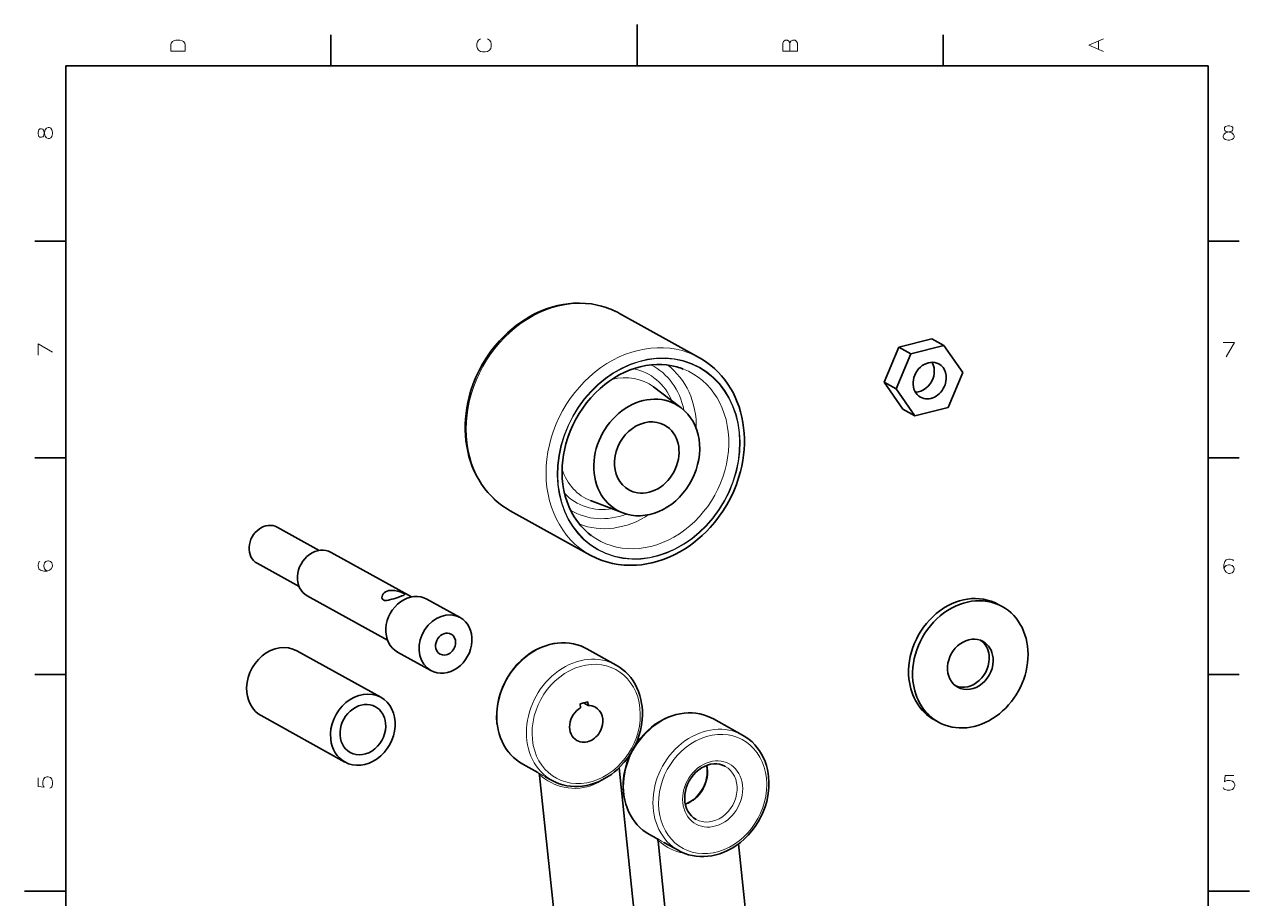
# Model space of a CAD drawing. Extents: x 0 to 297, y 0 to 420.
# Drawn here: x 0 to 297, y 208.2 to 420 of the extents above; entities that cross this region are included whole.
import ezdxf

# ---------------------------------------------------------------- set-up
doc = ezdxf.new("R2010")
doc.units = 0

msp = doc.modelspace()

# ---------------------------------------------------------------- linework, layer by layer
at = {"color": 7, "lineweight": 35, "ltscale": 0.25}
for p, q in [((148.5, 410), (148.5, 420)), ((10, 210), (0, 210)), ((287, 210), (297, 210))]:
    msp.add_line(p, q, dxfattribs=at)
at = {"color": 7, "lineweight": 35, "ltscale": 0.1875}
for p, q in [((74.3, 410), (74.3, 417.5)), ((222.7, 410), (222.7, 417.5)), ((10, 367.5), (2.5, 367.5)), ((287, 367.5), (294.5, 367.5)), ((10, 315), (2.5, 315)), ((287, 315), (294.5, 315)), ((10, 262.5), (2.5, 262.5)), ((287, 262.5), (294.5, 262.5))]:
    msp.add_line(p, q, dxfattribs=at)
at = {"color": 7, "lineweight": 35}
for p, q in [((287, 410), (10, 410)), ((10, 410), (10, 10)), ((287, 10), (287, 410)), ((163.62, 339.26), (144.25, 349.99)), ((137.13, 291.44), (117.76, 302.17)), ((93.85, 281.27), (74.33, 292.08)), ((88.04, 270.77), (68.51, 281.58)), ((66.04, 268.22), (86.38, 256.96)), ((57.35, 252.54), (77.69, 241.27)), ((132.51, 165.45), (124.87, 238.01)), ((148.08, 202.45), (144.14, 239.86)), ((157.86, 181.62), (153.6, 222.1)), ((179.96, 156.61), (173.13, 221.45))]:
    msp.add_line(p, q, dxfattribs=at)
at = {"color": 7, "lineweight": 35, "ltscale": 0.230306}
for p, q in [((211.96, 341.82), (208.43, 333.31)), ((214.87, 340.21), (211.33, 331.7))]:
    msp.add_line(p, q, dxfattribs=at)
at = {"color": 7, "lineweight": 35, "ltscale": 0.207611}
for p, q in [((220.02, 343.81), (211.96, 341.82)), ((222.93, 342.2), (214.87, 340.21))]:
    msp.add_line(p, q, dxfattribs=at)
at = {"color": 7, "lineweight": 35, "ltscale": 0.083024}
for p, q in [((211.96, 341.82), (214.87, 340.21)), ((220.02, 343.81), (222.93, 342.2)), ((208.43, 333.31), (211.33, 331.7)), ((212.96, 326.8), (215.86, 325.19))]:
    msp.add_line(p, q, dxfattribs=at)
at = {"color": 7, "lineweight": 35, "ltscale": 0.198364}
for p, q in [((227.46, 335.69), (222.93, 342.2)), ((208.43, 333.31), (212.96, 326.8)), ((211.33, 331.7), (215.86, 325.19))]:
    msp.add_line(p, q, dxfattribs=at)
at = {"color": 7, "lineweight": 35, "ltscale": 0.230305}
msp.add_line((223.92, 327.18), (227.46, 335.69), dxfattribs=at)
at = {"color": 7, "lineweight": 35, "ltscale": 0.208898}
msp.add_line((159.18, 327.13), (152.51, 332.17), dxfattribs=at)
at = {"color": 7, "lineweight": 35, "ltscale": 0.207612}
msp.add_line((215.86, 325.19), (223.92, 327.18), dxfattribs=at)
at = {"color": 7, "lineweight": 35, "ltscale": 0.208897}
msp.add_line((145.06, 301.64), (137.26, 304.62), dxfattribs=at)
at = {"color": 7, "lineweight": 35, "ltscale": 0.29071}
msp.add_line((71.43, 292.55), (61.25, 298.18), dxfattribs=at)
at = {"color": 7, "lineweight": 35, "ltscale": 0.290714}
msp.add_line((66.58, 283.8), (56.41, 289.43), dxfattribs=at)
at = {"color": 7, "lineweight": 35, "ltscale": 0.230622}
for p, q in [((105.64, 276.27), (97.57, 280.74)), ((98.53, 263.44), (90.46, 267.9))]:
    msp.add_line(p, q, dxfattribs=at)
at = {"color": 7, "lineweight": 35, "ltscale": 0.027674}
msp.add_line((236.1, 279.47), (237.07, 278.94), dxfattribs=at)
at = {"color": 7, "lineweight": 35, "ltscale": 0.202947}
for p, q in [((136.34, 268.71), (143.44, 264.78)), ((167.01, 251.73), (174.11, 247.8))]:
    msp.add_line(p, q, dxfattribs=at)
at = {"color": 7, "lineweight": 35, "ltscale": 0.024154}
for p, q in [((135.64, 255.62), (134.71, 255.35)), ((136.57, 255.89), (135.64, 255.62))]:
    msp.add_line(p, q, dxfattribs=at)
at = {"color": 7, "lineweight": 35, "ltscale": 0.032487}
msp.add_line((135.53, 255.58), (136.66, 254.96), dxfattribs=at)
at = {"color": 7, "lineweight": 35, "ltscale": 0.023448}
for p, q in [((136.66, 254.96), (136.57, 255.89)), ((134.81, 254.41), (134.71, 255.35))]:
    msp.add_line(p, q, dxfattribs=at)
at = {"color": 7, "lineweight": 35, "ltscale": 0.027675}
msp.add_line((220.6, 251.48), (221.57, 250.94), dxfattribs=at)
at = {"color": 7, "lineweight": 35, "ltscale": 0.103183}
msp.add_line((120.84, 240.72), (124.45, 238.72), dxfattribs=at)
at = {"color": 7, "lineweight": 35, "ltscale": 0.04823}
msp.add_line((126.25, 237.72), (127.94, 236.79), dxfattribs=at)
at = {"color": 7, "lineweight": 35, "ltscale": 0.047913}
msp.add_line((151.51, 223.74), (153.18, 222.81), dxfattribs=at)
at = {"color": 7, "lineweight": 35, "ltscale": 0.10356}
msp.add_line((154.98, 221.81), (158.61, 219.8), dxfattribs=at)
at = {"color": 7, "lineweight": 13}
for points in [[(35.48, 415.11), (35.59, 415.51), (35.87, 415.85), (36.21, 416.07), (36.72, 416.24)], [(37.68, 416.24), (36.72, 416.24)], [(38.98, 415.06), (38.87, 415.51), (38.53, 415.85), (38.19, 416.07), (37.68, 416.24)], [(109.68, 415.34), (109.79, 415.79), (110.07, 416.24), (110.53, 416.52)], [(113.18, 415.34), (113.07, 415.79), (112.73, 416.24), (112.22, 416.52)], [(183.88, 415.45), (184.05, 415.85), (184.44, 416.24), (185.01, 416.24), (185.35, 415.96), (185.57, 415.56), (185.8, 415.96), (186.25, 416.24), (186.81, 416.24), (187.21, 415.85), (187.38, 415.45)], [(261.58, 413.48), (258.08, 415), (261.58, 416.52)], [(260.39, 413.98), (260.39, 416.02)], [(35.48, 415.11), (35.48, 413.53), (38.98, 413.53)], [(38.98, 413.53), (38.98, 415.11)], [(109.68, 414.66), (109.68, 415.34)], [(109.68, 414.66), (109.79, 414.21)], [(110.07, 413.76), (109.79, 414.21)], [(110.53, 413.48), (110.07, 413.76)], [(110.53, 413.48), (111.03, 413.36)], [(111.71, 413.36), (111.03, 413.36)], [(111.71, 413.36), (112.22, 413.48)], [(112.22, 413.48), (112.73, 413.76)], [(112.73, 413.76), (113.07, 414.21)], [(113.07, 414.21), (113.18, 414.66)], [(113.18, 415.34), (113.18, 414.66)], [(183.88, 415.45), (183.88, 413.53)], [(183.88, 413.53), (187.38, 413.53)], [(185.57, 413.53), (185.57, 415.56)], [(187.38, 413.53), (187.38, 415.45)], [(5.37, 394.88), (5.71, 395.05), (6.04, 395.05), (6.38, 394.88), (6.61, 394.48)], [(290.81, 392.37), (290.65, 392.71), (290.65, 393.04), (290.81, 393.38), (291.21, 393.72), (292.4, 394.06), (292.68, 394.17), (292.85, 394.34), (292.96, 394.62), (292.96, 395.02), (292.73, 395.3)], [(291.15, 395.3), (290.93, 395.02), (290.93, 394.62), (291.04, 394.34), (291.21, 394.17), (291.49, 394.06), (292.73, 393.72)], [(292.73, 395.3), (292.17, 395.47), (291.72, 395.47), (291.15, 395.3)], [(3.45, 394.48), (3.28, 393.92), (3.28, 393.47), (3.45, 392.9)], [(6.38, 392.56), (6.04, 392.4), (5.71, 392.4), (5.37, 392.56), (5.03, 392.96), (4.69, 394.15), (4.58, 394.43), (4.41, 394.6), (4.12, 394.71), (3.73, 394.71), (3.45, 394.48)], [(3.45, 392.9), (3.73, 392.68), (4.12, 392.68), (4.41, 392.79), (4.58, 392.96), (4.69, 393.24), (5.03, 394.48)], [(5.37, 394.88), (5.03, 394.48)], [(6.38, 392.56), (6.61, 392.9), (6.78, 393.47), (6.78, 393.92), (6.61, 394.48)], [(290.81, 392.37), (291.15, 392.14), (291.72, 391.97), (292.17, 391.97), (292.73, 392.14)], [(293.13, 393.38), (292.73, 393.72)], [(293.13, 393.38), (293.3, 393.04), (293.3, 392.71), (293.13, 392.37), (292.73, 392.14)], [(3.28, 339.9), (3.28, 342.6), (6.78, 340.57)], [(290.65, 342.97), (293.35, 342.97), (291.32, 339.47)], [(3.73, 289.88), (3.45, 289.71), (3.28, 289.09), (3.28, 288.75), (3.45, 288.13), (3.9, 287.73), (4.69, 287.56), (5.48, 287.56), (6.1, 287.73), (6.5, 288.07), (6.78, 288.69), (6.78, 288.92), (6.61, 289.54), (6.27, 289.88), (5.82, 290.05), (5.65, 290.05), (5.2, 289.88), (4.86, 289.54), (4.69, 288.92), (4.69, 288.69), (4.86, 288.07), (5.14, 287.73), (5.54, 287.56)], [(293.13, 290.02), (292.96, 290.3), (292.34, 290.47), (292, 290.47), (291.38, 290.3), (290.98, 289.85), (290.81, 289.06), (290.81, 288.27), (290.98, 287.65), (291.32, 287.25), (291.94, 286.97), (292.17, 286.97), (292.79, 287.14), (293.13, 287.48), (293.3, 287.93), (293.3, 288.1), (293.13, 288.55), (292.79, 288.89), (292.17, 289.06), (291.94, 289.06), (291.32, 288.89), (290.98, 288.61), (290.81, 288.21)], [(6.16, 234.9), (6.44, 235.06), (6.61, 235.23), (6.78, 235.85), (6.78, 236.48), (6.61, 237.15), (6.27, 237.49), (5.76, 237.66), (5.42, 237.66), (4.92, 237.49), (4.63, 237.15), (4.46, 236.48), (4.46, 235.85), (4.63, 235.35), (4.8, 235.18), (3.28, 235.35), (3.28, 237.44)], [(124.45, 238.72), (124.4, 238.75), (124.39, 238.76), (124.39, 238.76), (124.39, 238.76), (124.39, 238.76), (124.39, 238.76), (124.39, 238.76), (124.39, 238.76), (124.41, 238.76), (124.7, 238.61)], [(124.7, 238.61), (125.7, 238.03), (126.25, 237.72)], [(124.87, 238.01), (124.87, 238.03), (124.89, 238.05), (124.9, 238.06), (124.92, 238.06), (124.95, 238.05), (125.04, 238.01)], [(125.04, 238.01), (125.2, 237.91), (125.62, 237.59), (126.12, 237.21), (126.86, 236.72), (127.84, 236.19), (128.43, 235.92), (129.04, 235.67), (129.93, 235.38), (130.85, 235.15), (131.78, 234.99), (132.73, 234.9), (133.68, 234.88), (134.6, 234.93), (135.51, 235.06), (136.41, 235.26), (137.28, 235.53), (138.2, 235.89), (139.07, 236.33), (139.89, 236.84)], [(290.65, 235.09), (290.81, 234.81), (290.98, 234.64), (291.6, 234.47), (292.23, 234.47), (292.9, 234.64), (293.24, 234.98), (293.41, 235.49), (293.41, 235.83), (293.24, 236.33), (292.9, 236.62), (292.23, 236.79), (291.6, 236.79), (291.1, 236.62), (290.93, 236.45), (291.1, 237.97), (293.19, 237.97)], [(153.43, 222.7), (153.18, 222.83), (153.13, 222.85), (153.12, 222.85), (153.12, 222.85), (153.12, 222.85), (153.11, 222.85), (153.11, 222.85), (153.12, 222.85), (153.13, 222.84), (153.19, 222.8)], [(153.43, 222.7), (154.43, 222.12), (154.98, 221.81)], [(153.77, 222.1), (153.68, 222.14), (153.65, 222.15), (153.62, 222.15), (153.61, 222.13), (153.6, 222.12), (153.6, 222.1)], [(153.77, 222.1), (153.93, 222), (154.35, 221.68), (154.99, 221.2), (155.36, 220.96), (155.97, 220.59), (156.65, 220.24), (157.38, 219.91), (158.16, 219.63), (158.97, 219.38), (160.02, 219.15)]]:
    msp.add_lwpolyline(points, dxfattribs=at)
at = {"color": 7, "lineweight": 35}
for points in [[(139.92, 351.75), (138.81, 352.02), (137.43, 352.27), (136.01, 352.42), (134.54, 352.48), (133.04, 352.44), (131.8, 352.33), (130.56, 352.14), (129.32, 351.89), (128.09, 351.57), (126.57, 351.08), (125.11, 350.51), (123.67, 349.85), (122.51, 349.23), (121.37, 348.55), (120.25, 347.82), (119.17, 347.03), (118.12, 346.19), (117.1, 345.29), (116.11, 344.35), (115.17, 343.36), (114.03, 342.04), (113.09, 340.83), (112.08, 339.38), (111.11, 337.81), (110.23, 336.19), (109.45, 334.52), (108.79, 332.91), (108.24, 331.3), (107.8, 329.76), (107.49, 328.43), (107.24, 327.1), (107.05, 325.76), (106.92, 324.42), (106.85, 323.08), (106.85, 321.75), (106.9, 320.43), (107.03, 319.13), (107.21, 317.84), (107.45, 316.57), (107.76, 315.32), (108.13, 314.1), (108.56, 312.91), (109.05, 311.75), (109.6, 310.62), (110.12, 309.7), (110.82, 308.58), (111.59, 307.5), (112.37, 306.56), (113.19, 305.66), (114.06, 304.82), (114.98, 304.03), (115.94, 303.31), (117.01, 302.61), (117.76, 302.17)], [(141.46, 289.68), (142.58, 289.41), (143.95, 289.16), (145.37, 289), (146.84, 288.95), (148.34, 288.99), (149.58, 289.1), (150.82, 289.28), (152.06, 289.54), (153.3, 289.85), (154.82, 290.34), (156.28, 290.92), (157.71, 291.58), (158.88, 292.2), (160.01, 292.88), (161.13, 293.61), (162.21, 294.4), (163.26, 295.24), (164.28, 296.14), (165.27, 297.08), (166.21, 298.07), (167.35, 299.38), (168.29, 300.6), (169.3, 302.05), (170.27, 303.62), (171.15, 305.24), (171.94, 306.9), (172.59, 308.52), (173.14, 310.13), (173.58, 311.67), (173.89, 312.99), (174.14, 314.33), (174.33, 315.67), (174.46, 317.01), (174.53, 318.34), (174.53, 319.67), (174.48, 320.99), (174.36, 322.3), (174.17, 323.59), (173.93, 324.86), (173.62, 326.11), (173.25, 327.33), (172.82, 328.52), (172.33, 329.68), (171.78, 330.8), (171.26, 331.73), (170.56, 332.85), (169.79, 333.92), (169.01, 334.87), (168.19, 335.77), (167.32, 336.61), (166.4, 337.39), (165.44, 338.12), (164.37, 338.82), (163.62, 339.26)], [(158.18, 337.03), (156.93, 337.32), (155.64, 337.52), (154.49, 337.6), (153.29, 337.61), (151.98, 337.53), (150.62, 337.34), (149.27, 337.06), (148.12, 336.74), (146.87, 336.3), (145.53, 335.74), (144.2, 335.08), (142.91, 334.32), (141.68, 333.5), (140.74, 332.79), (139.53, 331.78), (138.39, 330.7), (137.31, 329.55), (136.29, 328.33), (135.33, 327.05), (134.45, 325.71), (133.65, 324.32), (132.92, 322.89), (132.28, 321.42), (131.73, 319.92), (131.26, 318.4), (130.89, 316.87), (130.68, 315.72), (130.49, 314.4), (130.38, 313.09), (130.33, 311.51), (130.39, 310.01), (130.54, 308.54), (130.78, 307.1), (131.11, 305.71), (131.53, 304.36), (132.03, 303.07), (132.62, 301.84), (133.29, 300.67), (134.04, 299.57), (134.85, 298.55), (135.74, 297.61), (136.67, 296.76), (137.39, 296.19)], [(86.66, 281.09), (86.68, 281.4), (86.78, 281.71), (86.97, 282.01), (87.23, 282.29), (87.54, 282.51), (87.9, 282.68), (88.3, 282.8), (88.64, 282.86), (88.98, 282.88), (89.36, 282.88), (89.73, 282.84), (90.45, 282.69), (91.11, 282.48), (91.49, 282.32), (91.81, 282.16)], [(92.14, 281.87), (92.14, 281.9), (92.1, 281.96), (92.03, 282.02), (91.81, 282.16)], [(87.02, 280.53), (86.84, 280.67), (86.72, 280.87), (86.66, 281.09)], [(87.02, 280.53), (87.16, 280.47), (87.32, 280.43), (87.56, 280.41), (87.83, 280.42), (88.23, 280.48), (88.5, 280.54), (89.07, 280.7), (89.55, 280.85), (90.48, 281.17), (91.52, 281.51), (91.89, 281.65), (92.07, 281.75), (92.12, 281.8), (92.14, 281.83), (92.14, 281.87)], [(114.55, 250.8), (114.47, 252.09), (114.48, 253.2), (114.56, 254.25), (114.73, 255.48), (115.01, 256.78), (115.39, 258.06), (115.86, 259.32), (116.42, 260.55), (117.07, 261.74), (117.79, 262.87), (118.6, 263.95), (119.48, 264.97), (120.42, 265.91), (121.35, 266.71), (122.27, 267.4), (123.36, 268.1), (124.49, 268.71), (125.42, 269.12), (126.37, 269.47), (127.32, 269.75), (128.29, 269.96), (129.26, 270.09), (130.22, 270.16), (131.18, 270.15), (132.13, 270.07), (133.07, 269.92), (133.98, 269.69), (134.87, 269.39), (135.83, 268.98), (136.34, 268.71)], [(143.44, 264.78), (144.26, 264.28), (145.01, 263.73), (145.72, 263.12), (146.39, 262.45), (147, 261.72), (147.55, 260.94), (148.05, 260.12), (148.49, 259.25), (148.87, 258.35), (149.19, 257.41), (149.44, 256.45), (149.63, 255.45), (149.73, 254.7)], [(145.22, 233.82), (145.14, 235.1), (145.15, 236.22), (145.22, 237.26), (145.4, 238.49), (145.68, 239.8), (146.05, 241.08), (146.52, 242.34), (147.08, 243.57), (147.73, 244.76), (148.46, 245.89), (149.27, 246.97), (150.15, 247.98), (151.09, 248.92), (152.02, 249.73), (152.93, 250.41), (154.03, 251.12), (155.16, 251.72), (156.09, 252.14), (157.03, 252.48), (157.99, 252.76), (158.95, 252.97), (159.92, 253.11), (160.89, 253.18), (161.85, 253.17), (162.8, 253.09), (163.73, 252.94), (164.65, 252.71), (165.54, 252.41), (166.5, 252), (167.01, 251.73)], [(149.73, 254.7), (149.8, 253.66), (149.81, 252.61), (149.75, 251.57), (149.59, 250.24), (149.32, 248.93), (148.96, 247.63), (148.5, 246.35), (147.94, 245.1)], [(120.84, 240.72), (120.03, 241.21), (119.27, 241.77), (118.56, 242.38), (117.89, 243.05), (117.28, 243.78), (116.73, 244.55), (116.23, 245.38), (115.79, 246.24), (115.41, 247.15), (115.09, 248.09), (114.84, 249.05), (114.65, 250.05), (114.55, 250.8)], [(174.11, 247.8), (174.92, 247.3), (175.68, 246.75), (176.39, 246.14), (177.05, 245.47), (177.66, 244.74), (178.22, 243.96), (178.72, 243.14), (179.16, 242.27), (179.54, 241.37), (179.86, 240.43), (180.11, 239.46), (180.3, 238.47), (180.39, 237.71)], [(147.01, 243.41), (146.25, 242.29), (145.41, 241.22), (144.51, 240.23), (143.74, 239.48), (143.07, 238.9), (142.28, 238.29), (141.22, 237.58), (140.09, 236.94), (139.16, 236.5), (138.21, 236.13), (137.25, 235.83), (136.29, 235.6), (135.31, 235.44), (134.34, 235.35), (133.37, 235.34), (132.41, 235.4), (131.47, 235.53), (130.54, 235.74), (129.64, 236.02), (128.72, 236.39), (127.94, 236.79)], [(160.11, 231.79), (160.07, 232.62), (160.11, 233.38), (160.24, 234.2), (160.46, 235.05), (160.77, 235.88), (161.17, 236.69), (161.64, 237.45), (162.18, 238.15), (162.79, 238.79), (163.49, 239.39), (164.14, 239.83), (164.87, 240.22), (165.61, 240.52), (166.36, 240.72), (167.1, 240.82), (167.83, 240.82), (168.53, 240.72), (169.2, 240.54), (169.8, 240.27), (169.91, 240.22)], [(180.39, 237.71), (180.48, 236.43), (180.47, 235.31), (180.39, 234.27), (180.22, 233.04), (179.94, 231.74), (179.56, 230.45), (179.09, 229.19), (178.53, 227.96), (177.88, 226.78), (177.15, 225.64), (176.35, 224.56), (175.47, 223.55), (174.52, 222.61), (173.6, 221.81), (172.68, 221.12), (171.59, 220.42), (170.46, 219.81), (169.53, 219.4), (168.58, 219.05), (167.63, 218.77), (166.66, 218.56), (165.69, 218.42), (164.73, 218.36), (163.76, 218.36), (162.81, 218.44), (161.88, 218.6), (160.97, 218.82), (160.08, 219.12), (159.12, 219.54), (158.61, 219.8)], [(165.51, 239.74), (165.55, 238.92), (165.5, 238.15), (165.38, 237.34), (165.15, 236.48), (164.84, 235.65), (164.45, 234.85), (163.97, 234.09), (163.43, 233.38), (162.83, 232.74), (162.12, 232.14), (161.47, 231.7), (160.75, 231.31), (160.22, 231.09)], [(151.51, 223.74), (150.69, 224.23), (149.94, 224.78), (149.22, 225.4), (148.56, 226.07), (147.95, 226.79), (147.39, 227.57), (146.89, 228.4), (146.45, 229.26), (146.08, 230.17), (145.76, 231.1), (145.51, 232.07), (145.32, 233.06), (145.22, 233.82)], [(162.81, 227.38), (162.22, 227.76), (161.7, 228.22), (161.24, 228.76), (160.85, 229.37), (160.53, 230.04), (160.29, 230.78), (160.13, 231.56), (160.11, 231.79)]]:
    msp.add_lwpolyline(points, dxfattribs=at)
for centre, radius, start, end in [((134.71, 332.75), 19.71, 61.0456, 74.6568), ((154.01, 321.84), 15.75, 68.7029, 74.6315), ((146.67, 308.68), 19.71, 241.0456, 254.6568), ((123.9, 237.91), 0.979, 5.6714, 55.6545), ((158.6, 239.02), 6.94, 5.9717, 11.8337), ((152.63, 222), 0.979, 5.6705, 55.6407)]:
    msp.add_arc(centre, radius, start, end, dxfattribs=at)
at = {"color": 7, "lineweight": 13}
for centre, major_axis, start_param, end_param in [((131.01, 326.08), (13.24, 23.91), 6.283176, 9.424769), ((150.37, 315.35), (13.24, 23.91), 6.283176, 9.424769), ((151.34, 314.81), (12.27, 22.16), 3.340381, 9.623566), ((151.34, 314.81), (12.2, 22.04), 3.340381, 9.623566), ((150.45, 315.31), (11.24, 20.29), 3.029899, 6.394879), ((142.63, 319.64), (8.65, 15.61), 5.705699, 6.542738), ((142.63, 319.64), (9.76, 17.62), 5.508828, 6.316125), ((143.52, 319.14), (10.72, 19.37), 5.278155, 6.180641), ((143.52, 319.15), (7.68, 13.87), 6.164891, 6.949531), ((143.52, 319.15), (7.68, 13.87), 2.478969, 3.259887), ((142.63, 319.64), (8.65, 15.61), 2.882074, 3.719117), ((142.63, 319.64), (9.76, 17.62), 3.108642, 3.915947), ((143.52, 319.14), (10.72, 19.37), 3.244206, 4.14664), ((128.59, 254.72), (-7.75, -14), 3.141616, 6.283209), ((135.69, 250.78), (-7.75, -14), 3.141616, 6.283209), ((136.18, 250.51), (-7.27, -13.12), 5.411178, 11.694363), ((159.26, 237.73), (-7.75, -14), 3.141616, 6.283209), ((166.36, 233.8), (-7.75, -14), 3.141616, 6.283209), ((166.84, 233.53), (-7.27, -13.12), 2.269585, 8.55277), ((166.84, 233.53), (-4.04, -7.29), 2.269585, 8.55277), ((159.26, 237.73), (-3.55, -6.42), 0.740043, 2.401601), ((166.36, 233.8), (-3.55, -6.42), 0.000023, 3.141616)]:
    msp.add_ellipse(centre, major_axis=major_axis, ratio=0.832854, start_param=start_param, end_param=end_param, dxfattribs=at)
at = {"color": 7, "lineweight": 35}
for centre, major_axis, start_param, end_param in [((219.46, 333.71), (-2.23, -4.03), 3.141609, 6.283202), ((216.55, 335.32), (-2.23, -4.03), 1.769585, 2.694452), ((219.46, 333.71), (-2.23, -4.03), 1.769585, 3.141609), ((216.55, 335.32), (-2.23, -4.03), 0.447144, 1.769585), ((219.46, 333.71), (-2.23, -4.03), 0.000017, 1.769585), ((150.86, 315.08), (7.11, 12.83), 6.164891, 9.543072), ((150.86, 315.08), (7.11, 12.83), 3.340381, 6.164891), ((150.86, 315.08), (4.34, 7.84), 6.283176, 9.424769), ((150.86, 315.08), (4.34, 7.84), 3.340381, 6.283176), ((150.86, 315.08), (4.34, 7.84), 3.141583, 3.340381), ((150.86, 315.08), (7.11, 12.83), 3.259887, 3.340381), ((58.83, 293.81), (2.42, 4.37), 6.283176, 9.424769), ((71.42, 286.83), (2.91, 5.25), 6.283176, 9.424769), ((94.02, 274.32), (3.55, 6.42), 6.283176, 9.424769), ((228.35, 265.48), (-7.75, -14), 3.141616, 5.411177), ((229.32, 264.94), (-7.75, -14), 3.141616, 5.411177), ((102.09, 269.85), (3.55, 6.42), 0.198789, 3.141583), ((102.09, 269.85), (3.55, 6.42), 3.141583, 6.283176), ((102.09, 269.85), (3.55, 6.42), 6.283176, 6.481974), ((229.32, 264.94), (-7.75, -14), 0.000023, 3.141616), ((102.09, 269.85), (1.34, 2.42), 0.198789, 3.141583), ((102.09, 269.85), (1.34, 2.42), 3.141583, 6.283176), ((102.09, 269.85), (1.34, 2.42), 6.283176, 6.481974), ((229.32, 264.94), (-3.07, -5.54), 3.141616, 6.283209), ((228.35, 265.48), (-3.07, -5.54), 2.269585, 3.03662), ((229.32, 264.94), (-3.07, -5.54), 2.269585, 3.141616), ((61.7, 260.38), (-4.34, -7.84), 3.141616, 5.411177), ((228.35, 265.48), (-3.07, -5.54), 0.105162, 2.269585), ((229.32, 264.94), (-3.07, -5.54), 0.000023, 2.269585), ((228.35, 265.48), (-7.75, -14), 5.411177, 6.283209), ((229.32, 264.94), (-7.75, -14), 5.411177, 6.283209), ((61.7, 260.38), (-4.34, -7.84), 5.411177, 6.283209), ((82.03, 249.12), (-4.34, -7.84), 3.141616, 5.411177), ((82.03, 249.12), (-3.07, -5.54), 3.141616, 6.283209), ((82.03, 249.12), (-4.34, -7.84), 0.000023, 3.141616), ((82.03, 249.12), (-3.07, -5.54), 2.269585, 3.141616), ((136.18, 250.51), (-2.23, -4.03), 4.073792, 6.283202), ((136.18, 250.51), (-2.23, -4.03), 3.141552, 3.60697), ((136.18, 250.51), (-2.23, -4.03), 1.769585, 3.141552), ((82.03, 249.12), (-3.07, -5.54), 0.000023, 2.269585), ((136.18, 250.51), (-2.23, -4.03), 0.000017, 1.769585), ((82.03, 249.12), (-4.34, -7.84), 5.411177, 6.283209)]:
    msp.add_ellipse(centre, major_axis=major_axis, ratio=0.832854, start_param=start_param, end_param=end_param, dxfattribs=at)

doc.saveas('drawing.dxf')
